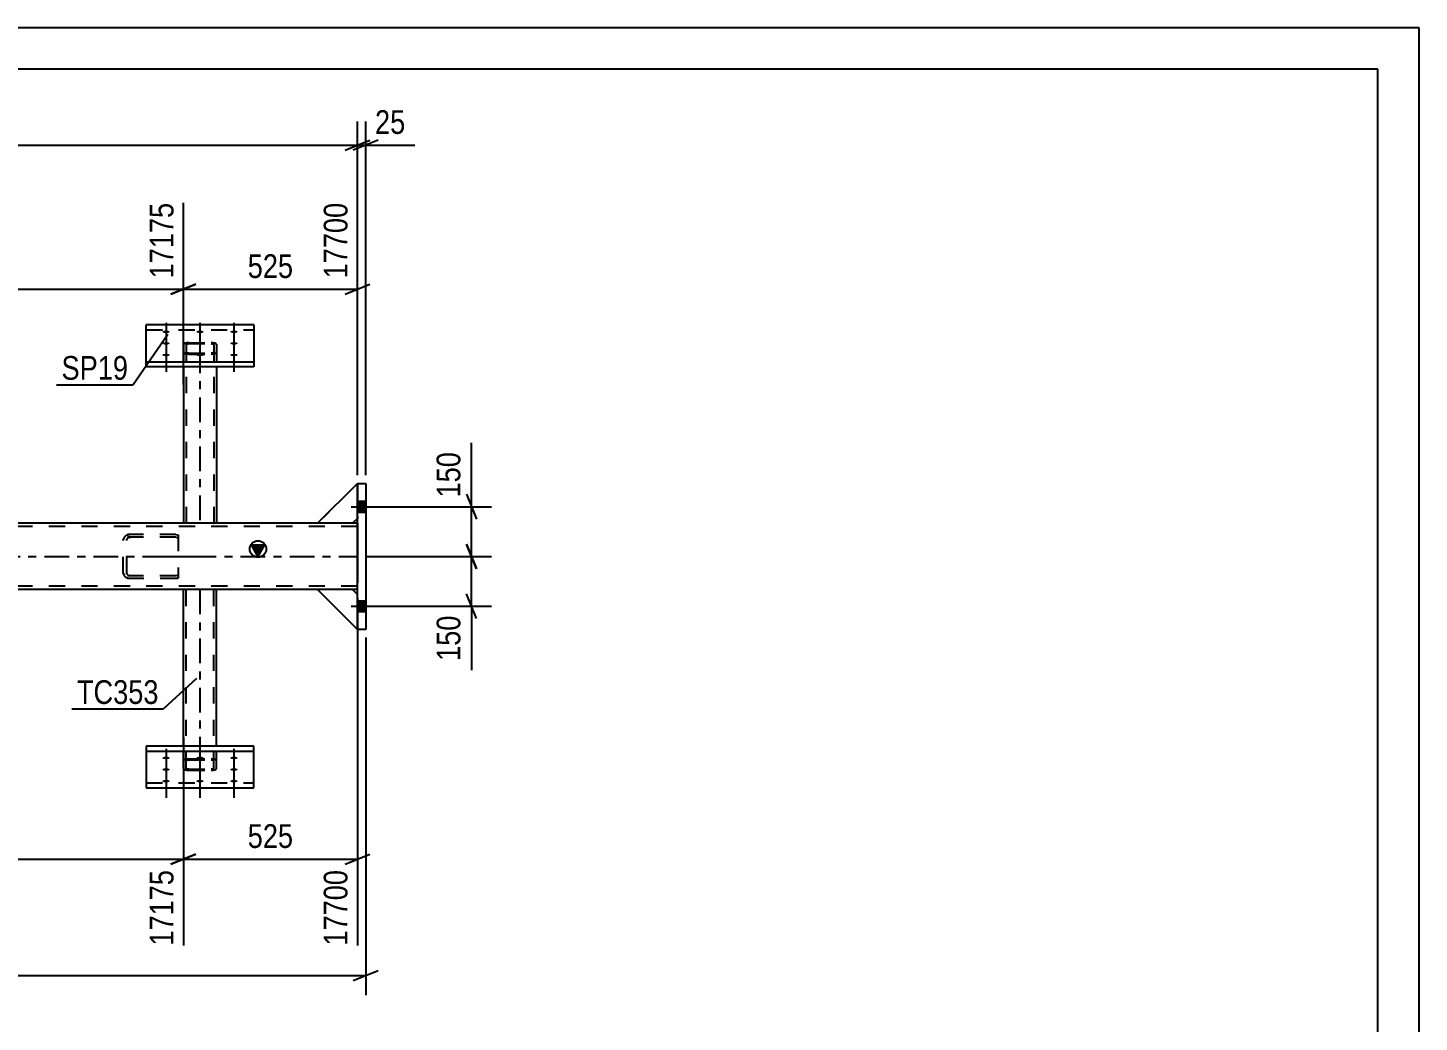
# Model space of a CAD drawing. Header units: millimetres. Extents: x -54 to 787, y -426 to 168.
# Drawn here: x 618.8 to 786.7, y 48 to 168 of the extents above; entities that cross this region are included whole.
import ezdxf

# ---------------------------------------------------------------- set-up
doc = ezdxf.new("R2010")
doc.units = ezdxf.units.MM
doc.linetypes.add('DXK_LINE_DOT2', pattern=[3.9198, 1.9599, -1.9599])
doc.linetypes.add('DXK_LINE_DOT3', pattern=[5.9187, 2.979, -0.9799, 0.9799, -0.9799])
doc.styles.add('Arial Narrow', font='ARIALN.TTF', dxfattribs={"height": 0.2})

# ---------------------------------------------------------------- blocks, each defined once
blk = doc.blocks.new('Unknown-761549023-1135')
at = {"color": 5, "linetype": 'Continuous'}
for p, q in [((786.67, 168.03), (-54.33, 168.03)), ((786.67, -425.97), (786.67, 168.03)), ((781.67, 163.03), (-49.33, 163.03)), ((781.67, -420.97), (781.67, 163.03))]:
    blk.add_line(p, q, dxfattribs=at)
blk = doc.blocks.new('Bolt-761549023-3221 - 3147')
at = {"linetype": 'Continuous'}
for points in [[(635.44, 80.06), (635.53, 80.06), (635.62, 80.05), (635.7, 80.03), (635.77, 80.01), (635.82, 79.99), (635.86, 79.96), (635.88, 79.93), (635.88, 79.9), (635.86, 79.87), (635.82, 79.84), (635.77, 79.81), (635.7, 79.79), (635.62, 79.78), (635.53, 79.77), (635.44, 79.76), (635.35, 79.77), (635.26, 79.78), (635.18, 79.79), (635.11, 79.81), (635.06, 79.84), (635.02, 79.87), (635, 79.9), (635, 79.93), (635.02, 79.96), (635.06, 79.99), (635.11, 80.01), (635.18, 80.03), (635.26, 80.05), (635.35, 80.06)], [(639.54, 80.06), (639.63, 80.06), (639.72, 80.05), (639.8, 80.03), (639.87, 80.01), (639.92, 79.99), (639.96, 79.96), (639.98, 79.93), (639.98, 79.9), (639.96, 79.87), (639.92, 79.84), (639.87, 79.81), (639.8, 79.79), (639.72, 79.78), (639.63, 79.77), (639.54, 79.76), (639.45, 79.77), (639.36, 79.78), (639.28, 79.79), (639.21, 79.81), (639.16, 79.84), (639.12, 79.87), (639.1, 79.9), (639.1, 79.93), (639.12, 79.96), (639.16, 79.99), (639.21, 80.01), (639.28, 80.03), (639.36, 80.05), (639.45, 80.06)], [(643.64, 80.06), (643.73, 80.06), (643.82, 80.05), (643.9, 80.03), (643.97, 80.01), (644.02, 79.99), (644.06, 79.96), (644.08, 79.93), (644.08, 79.9), (644.06, 79.87), (644.02, 79.84), (643.97, 79.81), (643.9, 79.79), (643.82, 79.78), (643.73, 79.77), (643.64, 79.76), (643.55, 79.77), (643.46, 79.78), (643.38, 79.79), (643.31, 79.81), (643.26, 79.84), (643.22, 79.87), (643.2, 79.9), (643.2, 79.93), (643.22, 79.96), (643.26, 79.99), (643.31, 80.01), (643.38, 80.03), (643.46, 80.05), (643.55, 80.06)], [(635.44, 78.66), (635.53, 78.66), (635.62, 78.65), (635.7, 78.63), (635.77, 78.61), (635.82, 78.59), (635.86, 78.56), (635.88, 78.53), (635.88, 78.5), (635.86, 78.46), (635.82, 78.44), (635.77, 78.41), (635.7, 78.39), (635.62, 78.37), (635.53, 78.36), (635.44, 78.36), (635.35, 78.36), (635.26, 78.37), (635.18, 78.39), (635.11, 78.41), (635.06, 78.44), (635.02, 78.46), (635, 78.5), (635, 78.53), (635.02, 78.56), (635.06, 78.59), (635.11, 78.61), (635.18, 78.63), (635.26, 78.65), (635.35, 78.66)], [(635.44, 77.26), (635.53, 77.26), (635.62, 77.25), (635.7, 77.23), (635.77, 77.21), (635.82, 77.18), (635.86, 77.16), (635.88, 77.12), (635.88, 77.09), (635.86, 77.06), (635.82, 77.03), (635.77, 77.01), (635.7, 76.99), (635.62, 76.97), (635.53, 76.96), (635.44, 76.96), (635.35, 76.96), (635.26, 76.97), (635.18, 76.99), (635.11, 77.01), (635.06, 77.03), (635.02, 77.06), (635, 77.09), (635, 77.12), (635.02, 77.16), (635.06, 77.18), (635.11, 77.21), (635.18, 77.23), (635.26, 77.25), (635.35, 77.26)], [(639.54, 77.26), (639.63, 77.26), (639.72, 77.25), (639.8, 77.23), (639.87, 77.21), (639.92, 77.18), (639.96, 77.16), (639.98, 77.12), (639.98, 77.09), (639.96, 77.06), (639.92, 77.03), (639.87, 77.01), (639.8, 76.99), (639.72, 76.97), (639.63, 76.96), (639.54, 76.96), (639.45, 76.96), (639.36, 76.97), (639.28, 76.99), (639.21, 77.01), (639.16, 77.03), (639.12, 77.06), (639.1, 77.09), (639.1, 77.12), (639.12, 77.16), (639.16, 77.18), (639.21, 77.21), (639.28, 77.23), (639.36, 77.25), (639.45, 77.26)], [(643.64, 78.66), (643.73, 78.66), (643.82, 78.65), (643.9, 78.63), (643.97, 78.61), (644.02, 78.59), (644.06, 78.56), (644.08, 78.53), (644.08, 78.5), (644.06, 78.46), (644.02, 78.44), (643.97, 78.41), (643.9, 78.39), (643.82, 78.37), (643.73, 78.36), (643.64, 78.36), (643.55, 78.36), (643.46, 78.37), (643.38, 78.39), (643.31, 78.41), (643.26, 78.44), (643.22, 78.46), (643.2, 78.5), (643.2, 78.53), (643.22, 78.56), (643.26, 78.59), (643.31, 78.61), (643.38, 78.63), (643.46, 78.65), (643.55, 78.66)], [(643.64, 77.26), (643.73, 77.26), (643.82, 77.25), (643.9, 77.23), (643.97, 77.21), (644.02, 77.18), (644.06, 77.16), (644.08, 77.12), (644.08, 77.09), (644.06, 77.06), (644.02, 77.03), (643.97, 77.01), (643.9, 76.99), (643.82, 76.97), (643.73, 76.96), (643.64, 76.96), (643.55, 76.96), (643.46, 76.97), (643.38, 76.99), (643.31, 77.01), (643.26, 77.03), (643.22, 77.06), (643.2, 77.09), (643.2, 77.12), (643.22, 77.16), (643.26, 77.18), (643.31, 77.21), (643.38, 77.23), (643.46, 77.25), (643.55, 77.26)]]:
    blk.add_hatch(color=1, dxfattribs=at).paths.add_polyline_path(points)
at = {"color": 1, "linetype": 'Continuous'}
for p, q in [((635.44, 81), (635.44, 77.88)), ((639.54, 81), (639.54, 77.88)), ((643.64, 81), (643.64, 77.88)), ((635.44, 79.6), (635.44, 76.48)), ((643.64, 79.6), (643.64, 76.48)), ((635.44, 78.2), (635.44, 75.08)), ((639.54, 78.2), (639.54, 75.08)), ((643.64, 78.2), (643.64, 75.08))]:
    blk.add_line(p, q, dxfattribs=at)
blk = doc.blocks.new('Part-761549023-3164 - 3147')
at = {"color": 2, "linetype": 'Continuous'}
for p, q in [((637.54, 81.34), (637.54, 100.23)), ((641.53, 100.23), (637.55, 100.23)), ((641.54, 81.34), (641.54, 100.23))]:
    blk.add_line(p, q, dxfattribs=at)
at = {"color": 7, "linetype": 'DXK_LINE_DOT2'}
for p, q in [((637.55, 100.23), (637.54, 100.23)), ((637.54, 100.23), (637.55, 100.23)), ((637.86, 78.65), (637.86, 100.23)), ((641.13, 100.23), (641.14, 100.23)), ((641.19, 100.23), (641.22, 100.23)), ((641.22, 78.65), (641.22, 100.23)), ((641.54, 100.23), (641.53, 100.23)), ((641.54, 100.23), (641.53, 100.23)), ((637.54, 78.65), (637.54, 81.34)), ((641.54, 78.65), (641.54, 81.34)), ((637.59, 79.66), (637.54, 79.58)), ((637.73, 79.73), (637.59, 79.66)), ((637.93, 79.78), (637.73, 79.73)), ((637.86, 79.58), (637.88, 79.62)), ((637.88, 79.62), (637.95, 79.65)), ((638.18, 79.8), (637.93, 79.78)), ((637.95, 79.65), (638.06, 79.68)), ((638.06, 79.68), (638.18, 79.69)), ((638.18, 79.8), (640.9, 79.8)), ((638.18, 79.69), (640.9, 79.69)), ((641.14, 79.78), (640.9, 79.8)), ((640.9, 79.69), (641.02, 79.68)), ((641.02, 79.68), (641.13, 79.65)), ((641.13, 79.65), (641.19, 79.62)), ((641.35, 79.73), (641.14, 79.78)), ((641.19, 79.62), (641.22, 79.58)), ((641.49, 79.66), (641.35, 79.73)), ((641.54, 79.58), (641.49, 79.66)), ((637.54, 78.65), (637.59, 78.56)), ((637.59, 78.56), (637.73, 78.49)), ((637.73, 78.49), (637.93, 78.44)), ((637.88, 78.61), (637.86, 78.65)), ((637.95, 78.57), (637.88, 78.61)), ((637.93, 78.44), (638.18, 78.43)), ((638.06, 78.55), (637.95, 78.57)), ((638.18, 78.54), (638.06, 78.55)), ((638.18, 78.54), (640.9, 78.54)), ((638.18, 78.43), (640.9, 78.43)), ((641.02, 78.55), (640.9, 78.54)), ((640.9, 78.43), (641.14, 78.44)), ((641.13, 78.57), (641.02, 78.55)), ((641.19, 78.61), (641.13, 78.57)), ((641.14, 78.44), (641.35, 78.49)), ((641.22, 78.65), (641.19, 78.61)), ((641.35, 78.49), (641.49, 78.56)), ((641.49, 78.56), (641.54, 78.65))]:
    blk.add_line(p, q, dxfattribs=at)
at = {"color": 7, "linetype": 'DXK_LINE_DOT3'}
blk.add_line((639.54, 100.23), (639.54, 79.11), dxfattribs=at)
blk = doc.blocks.new('Part-761549023-3298 - 3147')
at = {"color": 2, "linetype": 'Continuous'}
for p, q in [((657.94, 100.23), (653.74, 100.23)), ((653.74, 100.23), (658.54, 95.43)), ((658.54, 99.63), (657.94, 100.23))]:
    blk.add_line(p, q, dxfattribs=at)
at = {"color": 7, "linetype": 'DXK_LINE_DOT2'}
blk.add_line((658.54, 95.43), (658.54, 99.63), dxfattribs=at)
blk = doc.blocks.new('Part-761549023-3242 - 3147')
at = {"color": 2, "linetype": 'Continuous'}
for p, q in [((633.04, 127.12), (633.04, 132.17)), ((646.04, 132.17), (633.04, 132.17)), ((646.04, 132.17), (646.04, 127.12)), ((633.04, 127.72), (646.04, 127.72)), ((646.04, 127.12), (633.04, 127.12))]:
    blk.add_line(p, q, dxfattribs=at)
at = {"color": 7, "linetype": 'DXK_LINE_DOT2'}
blk.add_line((633.04, 131.57), (646.04, 131.57), dxfattribs=at)
blk = doc.blocks.new('Part-761549023-3307 - 3147')
at = {"color": 2, "linetype": 'Continuous'}
for p, q in [((653.74, 108.23), (658.54, 113.03)), ((657.94, 108.23), (653.74, 108.23)), ((658.54, 108.83), (657.94, 108.23))]:
    blk.add_line(p, q, dxfattribs=at)
at = {"color": 7, "linetype": 'DXK_LINE_DOT2'}
blk.add_line((658.54, 108.83), (658.54, 113.03), dxfattribs=at)
blk = doc.blocks.new('Part-761549023-3181 - 3147')
at = {"color": 7, "linetype": 'DXK_LINE_DOT2'}
for p, q in [((630.34, 106.47), (630.27, 106.23)), ((630.27, 102.23), (630.27, 106.23)), ((630.71, 106.23), (630.75, 106.35)), ((630.71, 102.23), (630.71, 106.23)), ((636.64, 106.87), (630.8, 106.87)), ((636.64, 106.55), (630.8, 106.55)), ((631.15, 106.87), (630.82, 106.82)), ((630.98, 106.52), (631.15, 106.55)), ((636.64, 106.87), (636.9, 106.83)), ((636.64, 106.55), (636.81, 106.52)), ((636.81, 106.52), (636.9, 106.48)), ((636.9, 106.83), (636.9, 101.63)), ((630.27, 102.23), (630.34, 101.98)), ((630.75, 102.11), (630.71, 102.23)), ((636.64, 101.91), (630.8, 101.91)), ((630.8, 101.59), (636.64, 101.59)), ((630.82, 101.64), (631.15, 101.59)), ((631.15, 101.91), (630.98, 101.93)), ((636.81, 101.93), (636.64, 101.91)), ((636.64, 101.59), (636.9, 101.63)), ((636.9, 101.98), (636.81, 101.93))]:
    blk.add_line(p, q, dxfattribs=at)
at = {"color": 7, "linetype": 'DXK_LINE_DOT3'}
blk.add_line((633.55, 104.23), (640.75, 104.23), dxfattribs=at)
at = {"color": 7, "linetype": 'DXK_LINE_DOT2'}
for centre, radius, start, end in [((631.02, 106.04), 0.802, 104.5547, 147.5896), ((631.08, 106.14), 0.401, 104.5547, 147.5896), ((631.02, 102.41), 0.802, 212.4104, 255.4453), ((631.08, 102.32), 0.401, 212.4104, 255.4453)]:
    blk.add_arc(centre, radius, start, end, dxfattribs=at)
blk = doc.blocks.new('Part-761549023-3194 - 3147')
at = {"color": 2, "linetype": 'Continuous'}
for p, q in [((646.04, 81.34), (633.04, 81.34)), ((633.04, 81.34), (633.04, 76.29)), ((633.04, 80.73), (646.04, 80.73)), ((646.04, 76.29), (646.04, 81.34)), ((633.04, 76.29), (646.04, 76.29))]:
    blk.add_line(p, q, dxfattribs=at)
at = {"color": 7, "linetype": 'DXK_LINE_DOT2'}
blk.add_line((633.04, 76.89), (646.04, 76.89), dxfattribs=at)
blk = doc.blocks.new('Part-761549023-3195 - 3147')
at = {"color": 7, "linetype": 'DXK_LINE_DOT2'}
for p, q in [((637.59, 129.89), (637.54, 129.81)), ((637.54, 129.81), (637.54, 127.12)), ((637.73, 129.97), (637.59, 129.89)), ((637.93, 130.01), (637.73, 129.97)), ((637.86, 129.81), (637.88, 129.85)), ((637.86, 129.81), (637.86, 108.23)), ((637.88, 129.85), (637.95, 129.89)), ((638.18, 130.03), (637.93, 130.01)), ((637.95, 129.89), (638.06, 129.91)), ((638.06, 129.91), (638.18, 129.92)), ((638.18, 130.03), (640.9, 130.03)), ((638.18, 129.92), (640.9, 129.92)), ((641.14, 130.01), (640.9, 130.03)), ((640.9, 129.92), (641.02, 129.91)), ((641.02, 129.91), (641.13, 129.89)), ((641.13, 129.89), (641.19, 129.85)), ((641.35, 129.97), (641.14, 130.01)), ((641.19, 129.85), (641.22, 129.81)), ((641.22, 129.81), (641.22, 108.23)), ((641.49, 129.89), (641.35, 129.97)), ((641.54, 129.81), (641.49, 129.89)), ((641.54, 129.81), (641.54, 127.12)), ((637.54, 128.88), (637.59, 128.8)), ((637.59, 128.8), (637.73, 128.73)), ((637.73, 128.73), (637.93, 128.68)), ((637.88, 128.84), (637.86, 128.88)), ((637.95, 128.8), (637.88, 128.84)), ((637.93, 128.68), (638.18, 128.66)), ((638.06, 128.78), (637.95, 128.8)), ((638.18, 128.77), (638.06, 128.78)), ((638.18, 128.77), (640.9, 128.77)), ((638.18, 128.66), (640.9, 128.66)), ((641.02, 128.78), (640.9, 128.77)), ((640.9, 128.66), (641.14, 128.68)), ((641.13, 128.8), (641.02, 128.78)), ((641.19, 128.84), (641.13, 128.8)), ((641.14, 128.68), (641.35, 128.73)), ((641.22, 128.88), (641.19, 128.84)), ((641.35, 128.73), (641.49, 128.8)), ((641.49, 128.8), (641.54, 128.88)), ((637.55, 108.23), (637.54, 108.23)), ((637.54, 108.23), (637.55, 108.23)), ((641.19, 108.23), (641.22, 108.23)), ((641.54, 108.23), (641.53, 108.23)), ((641.53, 108.23), (641.54, 108.23))]:
    blk.add_line(p, q, dxfattribs=at)
at = {"color": 7, "linetype": 'DXK_LINE_DOT3'}
blk.add_line((639.54, 129.35), (639.54, 108.23), dxfattribs=at)
at = {"color": 2, "linetype": 'Continuous'}
for p, q in [((637.54, 127.12), (637.54, 108.23)), ((641.54, 127.12), (641.54, 108.23)), ((641.49, 108.23), (637.55, 108.23)), ((641.53, 108.23), (641.49, 108.23))]:
    blk.add_line(p, q, dxfattribs=at)
blk = doc.blocks.new('Bolt-761549023-3200 - 3147')
at = {"linetype": 'Continuous'}
for points in [[(659.54, 109.57), (659.54, 110.89), (658.54, 110.89), (658.54, 109.57)], [(659.54, 109.57), (659.54, 110.89), (658.54, 110.89), (658.54, 109.57)], [(659.54, 97.57), (659.54, 98.89), (658.54, 98.89), (658.54, 97.57)], [(659.54, 97.57), (659.54, 98.89), (658.54, 98.89), (658.54, 97.57)]]:
    blk.add_hatch(color=1, dxfattribs=at).paths.add_polyline_path(points)
at = {"color": 1, "linetype": 'Continuous'}
for p, q in [((658.54, 110.89), (659.54, 110.89)), ((658.54, 110.89), (659.54, 110.89)), ((657.78, 110.23), (662.54, 110.23)), ((657.78, 110.23), (662.54, 110.23)), ((658.54, 109.57), (659.54, 109.57)), ((658.54, 109.57), (659.54, 109.57)), ((657.78, 98.23), (662.54, 98.23)), ((657.78, 98.23), (662.54, 98.23)), ((658.54, 98.89), (659.54, 98.89)), ((658.54, 98.89), (659.54, 98.89)), ((658.54, 97.57), (659.54, 97.57)), ((658.54, 97.57), (659.54, 97.57))]:
    blk.add_line(p, q, dxfattribs=at)
blk = doc.blocks.new('Part-761549023-3204 - 3147')
at = {"color": 2, "linetype": 'Continuous'}
for p, q in [((658.54, 95.43), (658.54, 113.03)), ((658.54, 113.03), (659.54, 113.03)), ((659.54, 113.03), (659.54, 95.43)), ((659.54, 95.43), (658.54, 95.43))]:
    blk.add_line(p, q, dxfattribs=at)
blk = doc.blocks.new('Bolt-761549023-3222 - 3147')
at = {"linetype": 'Continuous'}
for points in [[(635.44, 131.2), (635.35, 131.2), (635.26, 131.21), (635.18, 131.23), (635.11, 131.25), (635.06, 131.27), (635.02, 131.3), (635, 131.33), (635, 131.37), (635.02, 131.4), (635.06, 131.42), (635.11, 131.45), (635.18, 131.47), (635.26, 131.49), (635.35, 131.5), (635.44, 131.5), (635.53, 131.5), (635.62, 131.49), (635.7, 131.47), (635.77, 131.45), (635.82, 131.42), (635.86, 131.4), (635.88, 131.37), (635.88, 131.33), (635.86, 131.3), (635.82, 131.27), (635.77, 131.25), (635.7, 131.23), (635.62, 131.21), (635.53, 131.2)], [(639.54, 131.2), (639.45, 131.2), (639.36, 131.21), (639.28, 131.23), (639.21, 131.25), (639.16, 131.27), (639.12, 131.3), (639.1, 131.33), (639.1, 131.37), (639.12, 131.4), (639.16, 131.42), (639.21, 131.45), (639.28, 131.47), (639.36, 131.49), (639.45, 131.5), (639.54, 131.5), (639.63, 131.5), (639.72, 131.49), (639.8, 131.47), (639.87, 131.45), (639.92, 131.42), (639.96, 131.4), (639.98, 131.37), (639.98, 131.33), (639.96, 131.3), (639.92, 131.27), (639.87, 131.25), (639.8, 131.23), (639.72, 131.21), (639.63, 131.2)], [(643.64, 131.2), (643.55, 131.2), (643.46, 131.21), (643.38, 131.23), (643.31, 131.25), (643.26, 131.27), (643.22, 131.3), (643.2, 131.33), (643.2, 131.37), (643.22, 131.4), (643.26, 131.42), (643.31, 131.45), (643.38, 131.47), (643.46, 131.49), (643.55, 131.5), (643.64, 131.5), (643.73, 131.5), (643.82, 131.49), (643.9, 131.47), (643.97, 131.45), (644.02, 131.42), (644.06, 131.4), (644.08, 131.37), (644.08, 131.33), (644.06, 131.3), (644.02, 131.27), (643.97, 131.25), (643.9, 131.23), (643.82, 131.21), (643.73, 131.2)], [(635.44, 129.8), (635.35, 129.8), (635.26, 129.81), (635.18, 129.83), (635.11, 129.85), (635.06, 129.87), (635.02, 129.9), (635, 129.93), (635, 129.96), (635.02, 129.99), (635.06, 130.02), (635.11, 130.05), (635.18, 130.07), (635.26, 130.08), (635.35, 130.09), (635.44, 130.1), (635.53, 130.09), (635.62, 130.08), (635.7, 130.07), (635.77, 130.05), (635.82, 130.02), (635.86, 129.99), (635.88, 129.96), (635.88, 129.93), (635.86, 129.9), (635.82, 129.87), (635.77, 129.85), (635.7, 129.83), (635.62, 129.81), (635.53, 129.8)], [(643.64, 129.8), (643.55, 129.8), (643.46, 129.81), (643.38, 129.83), (643.31, 129.85), (643.26, 129.87), (643.22, 129.9), (643.2, 129.93), (643.2, 129.96), (643.22, 129.99), (643.26, 130.02), (643.31, 130.05), (643.38, 130.07), (643.46, 130.08), (643.55, 130.09), (643.64, 130.1), (643.73, 130.09), (643.82, 130.08), (643.9, 130.07), (643.97, 130.05), (644.02, 130.02), (644.06, 129.99), (644.08, 129.96), (644.08, 129.93), (644.06, 129.9), (644.02, 129.87), (643.97, 129.85), (643.9, 129.83), (643.82, 129.81), (643.73, 129.8)], [(635.44, 128.39), (635.35, 128.4), (635.26, 128.41), (635.18, 128.42), (635.11, 128.44), (635.06, 128.47), (635.02, 128.5), (635, 128.53), (635, 128.56), (635.02, 128.59), (635.06, 128.62), (635.11, 128.65), (635.18, 128.67), (635.26, 128.68), (635.35, 128.69), (635.44, 128.7), (635.53, 128.69), (635.62, 128.68), (635.7, 128.67), (635.77, 128.65), (635.82, 128.62), (635.86, 128.59), (635.88, 128.56), (635.88, 128.53), (635.86, 128.5), (635.82, 128.47), (635.77, 128.44), (635.7, 128.42), (635.62, 128.41), (635.53, 128.4)], [(639.54, 128.39), (639.45, 128.4), (639.36, 128.41), (639.28, 128.42), (639.21, 128.44), (639.16, 128.47), (639.12, 128.5), (639.1, 128.53), (639.1, 128.56), (639.12, 128.59), (639.16, 128.62), (639.21, 128.65), (639.28, 128.67), (639.36, 128.68), (639.45, 128.69), (639.54, 128.7), (639.63, 128.69), (639.72, 128.68), (639.8, 128.67), (639.87, 128.65), (639.92, 128.62), (639.96, 128.59), (639.98, 128.56), (639.98, 128.53), (639.96, 128.5), (639.92, 128.47), (639.87, 128.44), (639.8, 128.42), (639.72, 128.41), (639.63, 128.4)], [(643.64, 128.39), (643.55, 128.4), (643.46, 128.41), (643.38, 128.42), (643.31, 128.44), (643.26, 128.47), (643.22, 128.5), (643.2, 128.53), (643.2, 128.56), (643.22, 128.59), (643.26, 128.62), (643.31, 128.65), (643.38, 128.67), (643.46, 128.68), (643.55, 128.69), (643.64, 128.7), (643.73, 128.69), (643.82, 128.68), (643.9, 128.67), (643.97, 128.65), (644.02, 128.62), (644.06, 128.59), (644.08, 128.56), (644.08, 128.53), (644.06, 128.5), (644.02, 128.47), (643.97, 128.44), (643.9, 128.42), (643.82, 128.41), (643.73, 128.4)]]:
    blk.add_hatch(color=1, dxfattribs=at).paths.add_polyline_path(points)
at = {"color": 1, "linetype": 'Continuous'}
for p, q in [((635.44, 132.44), (635.44, 129.32)), ((635.44, 131.04), (635.44, 127.92)), ((639.54, 132.44), (639.54, 129.32)), ((643.64, 132.44), (643.64, 129.32)), ((643.64, 131.04), (643.64, 127.92)), ((635.44, 129.63), (635.44, 126.51)), ((639.54, 129.63), (639.54, 126.51)), ((643.64, 129.63), (643.64, 126.51))]:
    blk.add_line(p, q, dxfattribs=at)
blk = doc.blocks.new('Part-761549023-3272 - 3147')
at = {"color": 7, "linetype": 'DXK_LINE_DOT2'}
for p, q in [((653.74, 108.23), (658.54, 113.03)), ((658.54, 113.03), (658.54, 108.83)), ((657.94, 108.23), (653.74, 108.23)), ((658.54, 108.83), (657.94, 108.23))]:
    blk.add_line(p, q, dxfattribs=at)
blk = doc.blocks.new('Part-761549023-3295 - 3147')
at = {"color": 7, "linetype": 'DXK_LINE_DOT2'}
for p, q in [((657.94, 100.23), (653.74, 100.23)), ((653.74, 100.23), (658.54, 95.43)), ((658.54, 99.63), (657.94, 100.23)), ((658.54, 95.43), (658.54, 99.63))]:
    blk.add_line(p, q, dxfattribs=at)
blk = doc.blocks.new('Part-761549023-3301 - 3147')
at = {"color": 7, "linetype": 'DXK_LINE_DOT2'}
for p, q in [((657.94, 100.23), (653.74, 100.23)), ((653.74, 100.23), (658.54, 95.43)), ((658.54, 99.63), (657.94, 100.23)), ((658.54, 95.43), (658.54, 99.63))]:
    blk.add_line(p, q, dxfattribs=at)
blk = doc.blocks.new('Part-761549023-3304 - 3147')
at = {"color": 7, "linetype": 'DXK_LINE_DOT2'}
for p, q in [((653.74, 108.23), (658.54, 113.03)), ((658.54, 113.03), (658.54, 108.83)), ((657.94, 108.23), (653.74, 108.23)), ((658.54, 108.83), (657.94, 108.23))]:
    blk.add_line(p, q, dxfattribs=at)
blk = doc.blocks.new('Part-761549023-3324 - 3147')
at = {"linetype": 'Continuous'}
blk.add_hatch(color=2, dxfattribs=at).paths.add_polyline_path([(646.54, 104.23), (645.74, 105.63), (647.34, 105.63)])
at = {"color": 7, "linetype": 'DXK_LINE_DOT2'}
for p, q in [((658.54, 107.83), (28.9, 107.83)), ((641.53, 108.23), (637.55, 108.23)), ((657.94, 108.23), (653.74, 108.23)), ((658.54, 108.23), (658.54, 107.43)), ((658.54, 108.23), (658.54, 107.99)), ((658.54, 100.23), (658.54, 101.03)), ((658.54, 100.63), (28.9, 100.63)), ((641.53, 100.23), (637.55, 100.23)), ((657.94, 100.23), (653.74, 100.23))]:
    blk.add_line(p, q, dxfattribs=at)
at = {"color": 2, "linetype": 'Continuous'}
for p, q in [((637.55, 108.23), (401.54, 108.23)), ((653.74, 108.23), (641.53, 108.23)), ((658.54, 108.23), (657.94, 108.23)), ((658.54, 107.43), (658.54, 101.03)), ((646.54, 104.23), (645.74, 105.63)), ((645.74, 105.63), (647.34, 105.63)), ((647.34, 105.63), (646.54, 104.23)), ((637.55, 100.23), (401.54, 100.23)), ((653.74, 100.23), (641.53, 100.23)), ((658.54, 100.23), (657.94, 100.23))]:
    blk.add_line(p, q, dxfattribs=at)
at = {"color": 7, "linetype": 'DXK_LINE_DOT3'}
blk.add_line((28.9, 104.23), (658.54, 104.23), dxfattribs=at)
at = {"color": 2, "linetype": 'Continuous'}
blk.add_circle((646.54, 105.13), 1, dxfattribs=at)
blk = doc.blocks.new('StraightDimension-761549023-3360 - 3147')
at = {"color": 7, "linetype": 'Continuous'}
for p, q in [((659.54, 104.23), (674.71, 104.23)), ((671.71, 105.73), (672.91, 102.73)), ((672.31, 98.23), (672.31, 104.23)), ((672.91, 96.73), (671.71, 99.73)), ((661.75, 98.23), (674.71, 98.23))]:
    blk.add_line(p, q, dxfattribs=at)
at = {"color": 0}
blk.add_wipeout([(671.56, 97.7), (667.36, 97.7), (667.36, 91.02), (671.56, 91.02)], dxfattribs=at)
at = {"color": 7, "linetype": 'Continuous'}
blk.add_line((672.31, 98.23), (672.31, 90.49), dxfattribs=at)
blk.add_line((672.31, 98.23), (672.31, 90.49), dxfattribs=at)
at = {"color": 3, "style": 'Arial Narrow'}
blk.add_text('150', height=2.863, rotation=90.0002, dxfattribs=at).set_placement((670.96, 91.62))
blk = doc.blocks.new('StraightDimension-761549023-3351 - 3147')
at = {"color": 7, "linetype": 'Continuous'}
for p, q in [((671.71, 111.73), (672.91, 108.73)), ((661.62, 110.23), (674.71, 110.23)), ((672.31, 104.23), (672.31, 110.23)), ((659.54, 104.23), (674.71, 104.23)), ((672.91, 102.73), (671.71, 105.73))]:
    blk.add_line(p, q, dxfattribs=at)
at = {"color": 0}
blk.add_wipeout([(671.56, 117.44), (667.36, 117.44), (667.36, 110.75), (671.56, 110.75)], dxfattribs=at)
at = {"color": 7, "linetype": 'Continuous'}
blk.add_line((672.31, 110.23), (672.31, 117.96), dxfattribs=at)
blk.add_line((672.31, 110.23), (672.31, 117.96), dxfattribs=at)
at = {"color": 3, "style": 'Arial Narrow'}
blk.add_text('150', height=2.863, rotation=90.0002, dxfattribs=at).set_placement((670.96, 111.35))
blk = doc.blocks.new('StraightDimension-761549023-3517 - 3147')
at = {"color": 7, "linetype": 'Continuous'}
for p, q in [((637.54, 82.36), (637.54, 57.26)), ((397.55, 67.7), (637.54, 67.7)), ((636.04, 67.1), (639.04, 68.3))]:
    blk.add_line(p, q, dxfattribs=at)
at = {"color": 0, "linetype": 'Continuous'}
blk.add_wipeout([(636.94, 67), (632.74, 67), (632.74, 56.66), (636.94, 56.66)], dxfattribs=at)
at = {"color": 3, "linetype": 'Continuous', "style": 'Arial Narrow'}
blk.add_text('17175', height=2.863, rotation=90.0002, dxfattribs=at).set_placement((636.34, 57.26))
blk = doc.blocks.new('StraightDimension-761549023-3530 - 3147')
at = {"color": 7, "linetype": 'Continuous'}
for p, q in [((658.54, 99.23), (658.54, 57.26)), ((637.54, 82.36), (637.54, 57.26)), ((639.04, 68.3), (636.04, 67.1)), ((637.54, 67.7), (658.54, 67.7)), ((657.04, 67.1), (660.04, 68.3))]:
    blk.add_line(p, q, dxfattribs=at)
at = {"color": 0}
blk.add_wipeout([(651.38, 68.45), (651.38, 72.65), (644.7, 72.65), (644.7, 68.45)], dxfattribs=at)
at = {"color": 0, "linetype": 'Continuous'}
blk.add_wipeout([(657.94, 67), (653.74, 67), (653.74, 56.66), (657.94, 56.66)], dxfattribs=at)
at = {"color": 3, "style": 'Arial Narrow'}
blk.add_text('525', height=2.863, dxfattribs=at).set_placement((645.3, 69.05))
at = {"color": 3, "linetype": 'Continuous', "style": 'Arial Narrow'}
blk.add_text('17700', height=2.863, rotation=90.0002, dxfattribs=at).set_placement((657.34, 57.26))
blk = doc.blocks.new('StraightDimension-761549023-12572 - 3147')
at = {"color": 7, "linetype": 'Continuous'}
for p, q in [((659.54, 94.43), (659.54, 51.26)), ((658.04, 53.06), (661.04, 54.26)), ((15, 53.66), (659.54, 53.66))]:
    blk.add_line(p, q, dxfattribs=at)
blk = doc.blocks.new('StraightDimension-761549023-12583 - 3147')
at = {"color": 7, "linetype": 'Continuous'}
for p, q in [((658.54, 114.03), (658.54, 156.73)), ((659.54, 114.03), (659.54, 156.73)), ((657.04, 153.28), (660.04, 154.48)), ((661.04, 154.48), (658.04, 153.28)), ((658.54, 153.88), (659.54, 153.88))]:
    blk.add_line(p, q, dxfattribs=at)
at = {"color": 0}
blk.add_wipeout([(664.92, 154.63), (664.92, 158.83), (660.06, 158.83), (660.06, 154.63)], dxfattribs=at)
at = {"color": 7, "linetype": 'Continuous'}
blk.add_line((659.54, 153.88), (665.45, 153.88), dxfattribs=at)
blk.add_line((659.54, 153.88), (665.45, 153.88), dxfattribs=at)
at = {"color": 3, "style": 'Arial Narrow'}
blk.add_text('25', height=2.863, dxfattribs=at).set_placement((660.66, 155.23))
blk = doc.blocks.new('StraightDimension-761549023-12584 - 3147')
at = {"color": 7, "linetype": 'Continuous'}
for p, q in [((658.54, 114.03), (658.54, 156.73)), ((657.04, 153.28), (660.04, 154.48)), ((16, 153.88), (658.54, 153.88))]:
    blk.add_line(p, q, dxfattribs=at)
blk = doc.blocks.new('StraightDimension-761549023-12718 - 3147')
at = {"color": 7, "linetype": 'Continuous'}
for p, q in [((637.54, 125), (637.54, 146.93)), ((658.54, 114.03), (658.54, 146.93)), ((639.04, 137.09), (636.04, 135.89)), ((637.54, 136.49), (658.54, 136.49)), ((657.04, 135.89), (660.04, 137.09))]:
    blk.add_line(p, q, dxfattribs=at)
at = {"color": 0, "linetype": 'Continuous'}
blk.add_wipeout([(657.94, 147.53), (653.74, 147.53), (653.74, 137.19), (657.94, 137.19)], dxfattribs=at)
at = {"color": 0}
blk.add_wipeout([(651.38, 137.24), (651.38, 141.44), (644.7, 141.44), (644.7, 137.24)], dxfattribs=at)
at = {"color": 3, "linetype": 'Continuous', "style": 'Arial Narrow'}
blk.add_text('17700', height=2.863, rotation=90.0002, dxfattribs=at).set_placement((657.34, 137.79))
at = {"color": 3, "style": 'Arial Narrow'}
blk.add_text('525', height=2.863, dxfattribs=at).set_placement((645.3, 137.84))
blk = doc.blocks.new('StraightDimension-761549023-12719 - 3147')
at = {"color": 7, "linetype": 'Continuous'}
for p, q in [((637.54, 125), (637.54, 146.93)), ((397.55, 136.49), (637.54, 136.49)), ((636.04, 135.89), (639.04, 137.09))]:
    blk.add_line(p, q, dxfattribs=at)
at = {"color": 0, "linetype": 'Continuous'}
blk.add_wipeout([(636.94, 147.53), (632.74, 147.53), (632.74, 137.19), (636.94, 137.19)], dxfattribs=at)
at = {"color": 3, "linetype": 'Continuous', "style": 'Arial Narrow'}
blk.add_text('17175', height=2.863, rotation=90.0002, dxfattribs=at).set_placement((636.34, 137.79))
blk = doc.blocks.new('Mark-761549023-3160 - 3147')
at = {"color": 0}
blk.add_wipeout([(634.55, 86.43), (634.55, 89.43), (624.69, 89.43), (624.69, 86.43)], dxfattribs=at)
blk.add_wipeout([(634.55, 86.43), (634.55, 89.43), (624.69, 89.43), (624.69, 86.43)], dxfattribs=at)
at = {"color": 30, "linetype": 'Continuous'}
for p in [(639.11, 89.48), (624.09, 85.83)]:
    blk.add_line(p, (635.15, 85.83), dxfattribs=at)
at = {"color": 3, "style": 'Arial Narrow'}
blk.add_text('TC353', height=2.863, dxfattribs=at).set_placement((624.69, 86.43))
blk = doc.blocks.new('Mark-761549023-3238 - 3147')
at = {"color": 0}
blk.add_wipeout([(630.87, 125.56), (630.87, 128.56), (622.83, 128.56), (622.83, 125.56)], dxfattribs=at)
blk.add_wipeout([(630.87, 125.56), (630.87, 128.56), (622.83, 128.56), (622.83, 125.56)], dxfattribs=at)
at = {"color": 30, "linetype": 'Continuous'}
for p in [(635.66, 131.01), (622.23, 124.96)]:
    blk.add_line(p, (631.47, 124.96), dxfattribs=at)
at = {"color": 3, "style": 'Arial Narrow'}
blk.add_text('SP19', height=2.863, dxfattribs=at).set_placement((622.83, 125.56))

msp = doc.modelspace()

# ---------------------------------------------------------------- block references
for name in ['Unknown-761549023-1135', 'Part-761549023-3242 - 3147', 'Bolt-761549023-3222 - 3147', 'Part-761549023-3195 - 3147', 'Part-761549023-3307 - 3147', 'Part-761549023-3272 - 3147', 'Part-761549023-3304 - 3147', 'Part-761549023-3204 - 3147', 'Bolt-761549023-3200 - 3147', 'Part-761549023-3324 - 3147', 'Part-761549023-3181 - 3147', 'Part-761549023-3164 - 3147', 'Part-761549023-3298 - 3147', 'Part-761549023-3295 - 3147', 'Part-761549023-3301 - 3147', 'Part-761549023-3194 - 3147', 'Bolt-761549023-3221 - 3147']:
    msp.add_blockref(name, (0, 0))

# ---------------------------------------------------------------- next in the draw order: block references
for name in ['StraightDimension-761549023-3360 - 3147', 'StraightDimension-761549023-3517 - 3147']:
    msp.add_blockref(name, (0, 0))

# ---------------------------------------------------------------- next in the draw order: block references
for name in ['StraightDimension-761549023-3351 - 3147', 'StraightDimension-761549023-3530 - 3147']:
    msp.add_blockref(name, (0, 0))

# ---------------------------------------------------------------- next in the draw order: block references
for name in ['StraightDimension-761549023-12583 - 3147', 'StraightDimension-761549023-12572 - 3147']:
    msp.add_blockref(name, (0, 0))

# ---------------------------------------------------------------- next in the draw order: block references
for name in ['StraightDimension-761549023-12584 - 3147', 'Mark-761549023-3160 - 3147']:
    msp.add_blockref(name, (0, 0))

# ---------------------------------------------------------------- next in the draw order: block references
msp.add_blockref('StraightDimension-761549023-12718 - 3147', (0, 0))

# ---------------------------------------------------------------- next in the draw order: block references
msp.add_blockref('StraightDimension-761549023-12719 - 3147', (0, 0))

# ---------------------------------------------------------------- next in the draw order: block references
msp.add_blockref('Mark-761549023-3238 - 3147', (0, 0))

doc.saveas('drawing.dxf')
